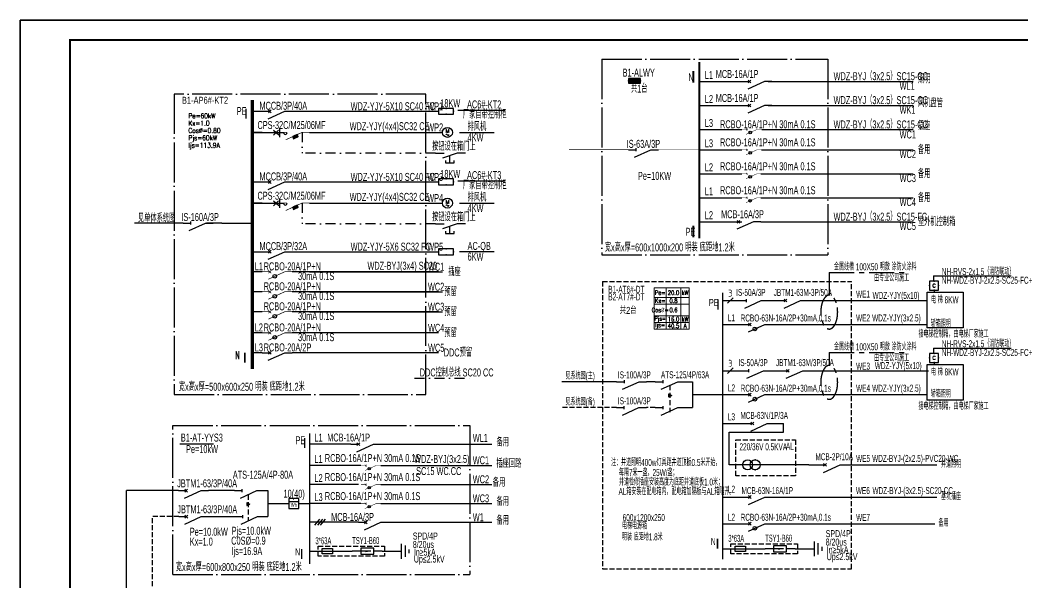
# Model space of a CAD drawing. Extents: x 776418 to 2076422, y -1170708 to 498544.
# Drawn here: x 908431 to 958573, y -545532 to -517355 of the extents above; entities that cross this region are included whole.
import ezdxf
from ezdxf.enums import TextEntityAlignment as Align

# ---------------------------------------------------------------- set-up
doc = ezdxf.new("R2010")
doc.units = 0
doc.header["$LTSCALE"] = 1000
doc.header["$MEASUREMENT"] = 0
for name, pattern in [('CENTER', [2, 1.25, -0.25, 0.25, -0.25]), ('CONTINOUS', [0]), ('DASH', [0.35, 0.25, -0.1]), ('DASHDOT', [1, 0.5, -0.25, 0, -0.25]), ('DOTE', [2.42, 2, -0.2, 0.02, -0.2]), ('HIDDEN', [0.375, 0.25, -0.125])]:
    doc.linetypes.add(name, pattern=pattern)
doc.layers.get('0').update_dxf_attribs({"linetype": 'CONTINUOUS'})
doc.layers.get('Defpoints').update_dxf_attribs({"linetype": 'CONTINUOUS'})
for name, color, linetype in [('D-TEXT', 7, 'CONTINUOUS'), ('DIM-动力', 3, 'CONTINUOUS'), ('DOTLN', 2, 'DASH'), ('DQ', 255, 'CONTINOUS'), ('EL-1', 4, 'DASH'), ('ELEMENT', 3, 'CONTINUOUS'), ('EQUIP', 3, 'CONTINUOUS'), ('EQUIP-动力', 3, 'CONTINUOUS'), ('EQUIP-消防', 80, 'CONTINUOUS'), ('EQUIP-箱柜', 3, 'CONTINUOUS'), ('LAYER3', 7, 'DOTE'), ('PUB_TEXT', 255, 'CONTINUOUS'), ('SIG_TEXT', 7, 'CONTINUOUS'), ('TEL_TEXT', 3, 'CONTINUOUS'), ('TEL_TITLE', 7, 'CONTINUOUS'), ('WIRE', 4, 'CONTINUOUS'), ('WIRE-动力', 2, 'CONTINUOUS'), ('WIRE-照明', 1, 'CONTINUOUS'), ('WIRE-系统', 4, 'CONTINUOUS'), ('WIRE-通讯', 4, 'CONTINUOUS')]:
    doc.layers.add(name, color=color, linetype=linetype)
doc.styles.add('_COMPLEX', font='ROS', dxfattribs={"width": 0.6, "bigfont": 'JD'})
doc.styles.add('_HZTXT', font='txt.shx', dxfattribs={"width": 0.8, "bigfont": 'HZTXT.shx'})
doc.styles.add('_JD', font='ros.shx', dxfattribs={"width": 0.8, "bigfont": 'JD.shx'})
doc.styles.add('_TCH_LABEL', font='COMPLEX', dxfattribs={"bigfont": 'GBCBIG'})
doc.styles.add('_TEL_DIM', font='SIMPLEX', dxfattribs={"width": 0.7, "height": 3.5, "bigfont": 'HZTXT'})
doc.styles.add('B', font='ros.shx', dxfattribs={"width": 0.8, "bigfont": 'jd.shx'})
doc.styles.add('DIM_FONT', font='SIMPLEX', dxfattribs={"width": 0.7, "bigfont": 'GBCBIG'})
doc.styles.get("Standard").update_dxf_attribs({"font": 'gbenor.shx', "bigfont": 'gbcbig.shx'})

# ---------------------------------------------------------------- blocks, each defined once
blk = doc.blocks.new('*X1')
at = {"color": 0}
for p, q in [((-250, 33), (-83, 200)), ((-250, 68), (-118, 200)), ((-250, 104), (-154, 200)), ((-250, 139), (-189, 200)), ((-250, 174), (-224, 200)), ((-247, 0), (-47, 200)), ((-212, 0), (-12, 200)), ((-177, 0), (23, 200)), ((-141, 0), (59, 200)), ((-106, 0), (94, 200)), ((-71, 0), (129, 200)), ((-35, 0), (165, 200)), ((0, 0), (200, 200)), ((35, 0), (235, 200)), ((71, 0), (250, 179)), ((106, 0), (250, 144)), ((141, 0), (250, 109)), ((177, 0), (250, 73)), ((212, 0), (250, 38)), ((247, 0), (250, 3))]:
    blk.add_line(p, q, dxfattribs=at)
blk = doc.blocks.new('$equip$00001421')
for p, q in [((0.75, 0.6), (-0.75, 0.6)), ((-0.75, 0.6), (-0.75, 0)), ((-0.75, 0), (0.75, 0)), ((0.75, 0), (0.75, 0.6))]:
    blk.add_line(p, q)
at = {"const_width": 0.6}
blk.add_lwpolyline([(-0.75, 0.3), (0.75, 0.3)], dxfattribs=at)
for p in [(-0.75, 0.3), (0, 0.6), (0, 0), (0.75, 0.3)]:
    blk.add_point(p)
at = {"xscale": 0.00300000000061118, "yscale": 0.00300000000061118, "zscale": 0.00300000000061118}
blk.add_blockref('*X1', (0, 0), dxfattribs=at)
at = {"style": '_TCH_LABEL', "flags": 9}
blk.add_attdef('A', (0, 0), '', height=0.00002, dxfattribs=at)
blk = doc.blocks.new('$element$00000525')
at = {"const_width": 0.0233}
for points in [[(0, 0), (0, -0.25)], [(-0.25, -0.2), (0, -0.75), (0, -1)], [(-0.047, -0.203), (0.047, -0.297)], [(0.047, -0.203), (-0.047, -0.297)]]:
    blk.add_lwpolyline(points, dxfattribs=at)
blk.add_circle((-0.151, -0.417), 0.0615)
at = {"flags": 9}
blk.add_attdef('S', (0, 0), '', height=0.00000667, dxfattribs=at)
blk = doc.blocks.new('$element$00000576')
for points in [[(0, 0), (0, -0.25)], [(0, -1), (0, -0.75), (-0.25, -0.2)], [(-0.047, -0.297), (0.047, -0.203)], [(-0.047, -0.203), (0.047, -0.297)]]:
    blk.add_lwpolyline(points)
at = {"flags": 9}
blk.add_attdef('S', (0, 0), '', height=0.00000667, dxfattribs=at)
blk = doc.blocks.new('M_M7')
for p, q in [((-0.25, -0.2), (0, -0.75)), ((-0.047, -0.297), (0.047, -0.203)), ((-0.047, -0.203), (0.047, -0.297))]:
    blk.add_line(p, q)
for points in [[(0, 0), (0, -0.25)], [(0, -0.75), (0, -1)]]:
    blk.add_lwpolyline(points)
at = {"width": 0.8, "flags": 9}
blk.add_attdef('S', (0.25, -0.5), '', height=0.2, dxfattribs=at)
blk = doc.blocks.new('$equip$00001413')
for p, q in [((0.75, 0.6), (-0.75, 0.6)), ((-0.75, 0.6), (-0.75, 0)), ((-0.75, 0), (0.75, 0)), ((0.75, 0), (0.75, 0.6))]:
    blk.add_line(p, q)
for p in [(-0.75, 0.3), (0, 0.6), (0, 0), (0.75, 0.3)]:
    blk.add_point(p)
at = {"style": '_TCH_LABEL', "flags": 9}
blk.add_attdef('A', (0, 0), '', height=0.00002, dxfattribs=at)
blk = doc.blocks.new('M_M8')
for p, q in [((-0.25, -0.2), (0, -0.75)), ((0.05, -0.25), (-0.05, -0.25))]:
    blk.add_line(p, q)
for points in [[(0, 0), (0, -0.25)], [(0, -0.75), (0, -1)]]:
    blk.add_lwpolyline(points)
at = {"style": 'DIM_FONT', "width": 0.8, "flags": 9}
blk.add_attdef('S', (0.25, -0.5), '', height=0.2, dxfattribs=at)
blk = doc.blocks.new('$element$00000577')
at = {"const_width": 0.0233}
for points in [[(0, 0), (0, -0.25)], [(-0.25, -0.2), (0, -0.75), (0, -1)]]:
    blk.add_lwpolyline(points, dxfattribs=at)
blk.add_arc((-0.008, -0.192), 0.0589, 81.8699, 278.1301)
at = {"flags": 9}
blk.add_attdef('S', (0, 0), '', height=0.00000667, dxfattribs=at)
blk = doc.blocks.new('$element$00000544')
for points in [[(-0.25, -0.333), (-0.324, -0.333), (-0.324, -0.617), (-0.25, -0.617)], [(0, -1), (0, -0.721), (-0.176, -0.235)], [(0, 0), (0, -0.283)], [(-0.324, -0.478), (-0.087, -0.478)]]:
    blk.add_lwpolyline(points)
at = {"flags": 9}
blk.add_attdef('S', (0, 0), '', height=0.00000667, dxfattribs=at)
blk = doc.blocks.new('$equip$00001811')
blk.add_circle((0, 0), 0.5)
for centre, radius, start, end in [((-0.07, -0.27), 0.0768, 17.2272, 184.2164), ((0.07, -0.23), 0.0769, 197.2591, 5.1179)]:
    blk.add_arc(centre, radius, start, end)
at = {"color": 7, "style": '_TEL_DIM'}
blk.add_attdef('$TEXT$', text='', height=0.4, dxfattribs=at).set_placement((0, 0.14), align=Align.MIDDLE_CENTER)
at = {"color": 7, "style": '_TEL_DIM', "flags": 1}
blk.add_attdef('A', text='', height=0.00002, dxfattribs=at).set_placement((0, 0), align=Align.MIDDLE_CENTER)
blk = doc.blocks.new('A$C00115E70')
at = {"layer": 'WIRE-通讯', "ltscale": 0.001}
blk.add_lwpolyline([(-84100, 59400), (0, 59400), (0, 0), (-84100, 0)], close=True, dxfattribs=at)
blk = doc.blocks.new('M_M19DXM')
for p, q in [((-0.25, -0.2), (0, -0.75)), ((-0.047, -0.203), (0.047, -0.297)), ((-0.047, -0.297), (0.047, -0.203))]:
    blk.add_line(p, q)
for points in [[(0, 0), (0, -0.25)], [(0, -0.75), (0, -1)]]:
    blk.add_lwpolyline(points)
blk.add_circle((-0.151, -0.417), 0.0615)
at = {"style": 'DIM_FONT', "width": 0.8, "flags": 9}
blk.add_attdef('S', (0.25, -0.5), '', height=0.2, dxfattribs=at)
blk = doc.blocks.new('$TelecSys$00000014')
blk.add_line((0.4, 0.4), (-0.4, -0.4))
at = {"width": 0.8}
blk.add_attdef('N', text='', height=1, dxfattribs=at).set_placement((-0.02, 1.06), align=Align.MIDDLE)
blk = doc.blocks.new('$equip$00001977')
for centre in [(0, -0.5), (0, -1.25)]:
    blk.add_circle(centre, 0.5)
for p in [(0, 0), (-0.5, -1.25), (0, -1.75), (0.5, -1.25)]:
    blk.add_point(p)
at = {"flags": 9}
blk.add_attdef('A', (0, 0), '', height=0.00002, dxfattribs=at)
blk = doc.blocks.new('$equip$00002046')
for p, q in [((0.5, 0), (-0.5, 0)), ((-0.5, 0), (-0.5, -1)), ((0.5, -1), (0.5, 0)), ((-0.5, -1), (0.5, -1))]:
    blk.add_line(p, q)
for p in [(0, 0), (-0.5, -0.5), (0, -1), (0.5, -0.5)]:
    blk.add_point(p)
at = {"layer": 'TEL_TEXT', "style": '_TEL_DIM', "flags": 1}
blk.add_attdef('A', text='', height=0.00002, dxfattribs=at).set_placement((0, 0), align=Align.MIDDLE_CENTER)
at = {"layer": 'TEL_TEXT', "style": '_TEL_DIM'}
blk.add_attdef('$TEXT$', text='', height=0.4, dxfattribs=at).set_placement((0, -0.5), align=Align.MIDDLE_CENTER)
blk = doc.blocks.new('*T181')
at = {"layer": 'Defpoints', "color": 8, "linetype": 'ByBlock', "lineweight": 0, "transparency": 16777216}
for p, q in [((0, 0), (1749, 0)), ((0, 0), (0, -2056)), ((593, 0), (593, -2056)), ((1332, 0), (1332, -2056)), ((1749, 0), (1749, -2056)), ((0, -477), (1749, -477)), ((0, -803), (1749, -803)), ((0, -1403), (1749, -1403)), ((0, -1729), (1749, -1729)), ((0, -2056), (1749, -2056))]:
    blk.add_line(p, q, dxfattribs=at)
at = {"color": 0, "transparency": 16777216, "attachment_point": 5, "style": '_TEL_DIM'}
for s, insert, char_height, width in [('Pe=', (297, -238), 225, 593.32), ('20.0', (962, -238), 225, 738.01), ('kW', (1540, -238), 225, 417.31), ('Cos{\\fISOCPEUR|b0|i0|c0|p34;%%C}=', (297, -1103), 225, 593.32), ('Kx=', (297, -640), 225, 593.32), ('0.8', (962, -640), 225, 738.01), ('0.6', (962, -1103), 225, 738.01), ('Pjs=', (297, -1566), 210, 593.32), ('16.0', (962, -1566), 225, 738.01), ('kW', (1540, -1566), 225, 417.31), ('Ijs=', (297, -1893), 225, 593.32), ('40.5', (962, -1893), 225, 738.01), ('A', (1540, -1893), 225, 417.31)]:
    blk.add_mtext(s, dxfattribs=dict(at, insert=insert, char_height=char_height, width=width))
blk = doc.blocks.new('M_M24')
for p, q in [((-0.25, -0.375), (0.25, -0.375)), ((-0.1875, -0.5), (0.1875, -0.5)), ((-0.0625, -0.625), (0.0625, -0.625))]:
    blk.add_line(p, q)
blk.add_lwpolyline([(0, 0), (0, -0.375)])
at = {"width": 0.8, "flags": 9}
blk.add_attdef('S', (0.25, -0.5), '', height=0.2, dxfattribs=at)
blk = doc.blocks.new('M_M17')
for p, q in [((-0.1, -0.717), (-0.1, -0.283)), ((-0.1, -0.283), (0.1, -0.283)), ((0.1, -0.283), (0.1, -0.717)), ((0, -0.383), (0, -0.717)), ((0.1, -0.717), (-0.1, -0.717))]:
    blk.add_line(p, q)
for points in [[(0, 0), (0, -0.283)], [(0, -0.717), (0, -1)]]:
    blk.add_lwpolyline(points)
for points in [[(-0.033, -0.567), (0.033, -0.567), (0, -0.367), (0.033, -0.567)], [(0.033, -0.567), (0, -0.367), (-0.033, -0.567), (0.033, -0.567)], [(0, -0.367), (-0.033, -0.567), (0.033, -0.567), (0, -0.367)]]:
    blk.add_solid(points)
at = {"width": 0.8, "flags": 9}
blk.add_attdef('S', (0.25, -0.5), '', height=0.2, dxfattribs=at)
blk = doc.blocks.new('_LINKPT1')
blk.add_line((0, 0), (0, 0))
blk = doc.blocks.new('M_Z15DKY')
for p, q in [((0.5, 0.5), (-0.5, 0.5)), ((-0.5, 0.5), (-0.5, -0.5)), ((-0.5, 0.2), (0.5, 0.2)), ((0.5, -0.5), (0.5, 0.5)), ((-0.5, -0.5), (0.5, -0.5))]:
    blk.add_line(p, q)
for p in [(-0.5, 0), (0, 0.5), (0.5, 0), (0, -0.5)]:
    blk.add_blockref('_LINKPT1', p)
at = {"style": '_COMPLEX', "width": 0.6}
blk.add_text('Wh', height=0.4, dxfattribs=at).set_placement((0, -0.35), align=Align.CENTER)
at = {"width": 0.8, "flags": 9}
blk.add_attdef('A', (0, 0), '', height=0.00002, dxfattribs=at)

msp = doc.modelspace()

# ---------------------------------------------------------------- hatches: boundary and pattern name
h = msp.add_hatch()
h.set_pattern_fill('ANSI31', color=256, scale=10, style=0)
h.set_pattern_definition([(45, (721321.0239, -553770.3053), (-0.707106781, 0.707106781), [])])
h.paths.add_polyline_path([(922339, -523191), (922292, -523087), (922065, -523191), (922111, -523294)])
h = msp.add_hatch()
h.set_pattern_fill('ANSI31', color=256, scale=10, style=0)
h.set_pattern_definition([(45, (721321.0239, -557308.2019), (-0.707106781, 0.707106781), [])])
h.paths.add_polyline_path([(922339, -526728), (922292, -526625), (922065, -526728), (922111, -526832)])

# ---------------------------------------------------------------- linework, layer by layer
at = {"linetype": 'DOTE'}
for p, q in [((928716, -521059), (916137, -521059)), ((916137, -521059), (916137, -536091)), ((928716, -536091), (928716, -521059)), ((916137, -536091), (928716, -536091)), ((916074, -545114), (916074, -537658)), ((916074, -537658), (930919, -537658)), ((930919, -537658), (930919, -545114)), ((916074, -545114), (930919, -545114))]:
    msp.add_line(p, q, dxfattribs=at)
for p, q in [((921347, -522861), (921105, -523118)), ((921105, -522864), (921370, -523097)), ((921347, -526398), (921105, -526656)), ((921105, -526402), (921370, -526635))]:
    msp.add_line(p, q)
at = {"linetype": 'DASHDOT'}
for p, q in [((922530, -522968), (922530, -524011, 0)), ((929208, -524011), (922530, -524011, 0)), ((922530, -526506), (922530, -527549, 0)), ((929208, -527549), (922530, -527549, 0))]:
    msp.add_line(p, q, dxfattribs=at)
at = {"linetype": 'DASH'}
for p, q in [((937550, -530435), (937550, -544830)), ((937550, -530435), (949995, -530435)), ((949995, -544830), (949995, -530435)), ((937550, -544830), (949995, -544830))]:
    msp.add_line(p, q, dxfattribs=at)
at = {"linetype": 'Continuous', "const_width": 72.9}
for points in [[(919727, -521797), (919727, -522294)], [(943329, -531354), (943329, -531851)], [(919669, -534011), (919669, -534508)], [(922666, -538274), (922666, -538771)], [(943304, -543321), (943304, -543818)], [(922514, -543838), (922514, -544335)]]:
    msp.add_lwpolyline(points, dxfattribs=at)
for points in [[(922111, -523294), (922339, -523191), (922292, -523087), (922065, -523191)], [(922111, -526832), (922339, -526728), (922292, -526625), (922065, -526728)]]:
    msp.add_lwpolyline(points, close=True)
at = {"layer": 'D-TEXT'}
for p, q in [((930396, -522979), (932143, -522979)), ((930396, -526517), (932143, -526517)), ((930396, -528941), (932143, -528941)), ((916427, -538563), (918104, -538563))]:
    msp.add_line(p, q, dxfattribs=at)
at = {"layer": 'DIM-动力', "linetype": 'DASH'}
for p, q in [((944218, -538371), (947198, -538371)), ((944218, -540171), (944218, -538371)), ((947198, -538371), (947198, -540171)), ((947198, -540171), (944218, -540171))]:
    msp.add_line(p, q, dxfattribs=at)
at = {"layer": 'DIM-动力', "ltscale": 0.001}
msp.add_lwpolyline([(908431, -576755), (992531, -576755), (992531, -517355), (908431, -517355)], close=True, dxfattribs=at)
at = {"layer": 'DOTLN', "linetype": 'DASH'}
for points in [[(923330, -543689), (926658, -543689), (926658, -544199), (923330, -544199)], [(943972, -543569), (947301, -543569), (947301, -544079), (943972, -544079)]]:
    msp.add_lwpolyline(points, close=True, dxfattribs=at)
at = {"layer": 'EL-1'}
for p in [(915048, -566694), (916367, -542211)]:
    msp.add_line(p, (915048, -542211), dxfattribs=at)
at = {"layer": 'ELEMENT'}
for points in [[(923541, -544074), (923541, -543814), (924051, -543814), (924051, -544074)], [(944184, -543954), (944184, -543694), (944694, -543694), (944694, -543954)]]:
    msp.add_lwpolyline(points, close=True, dxfattribs=at)
at = {"layer": 'LAYER3'}
for p, q in [((937521, -519308), (937521, -529114)), ((937521, -519308), (948823, -519308)), ((948823, -519308), (948823, -529114)), ((937521, -529114), (948823, -529114))]:
    msp.add_line(p, q, dxfattribs=at)
at = {"layer": 'SIG_TEXT'}
for p, q in [((930327, -521861, 0), (932690, -521861, 0)), ((930327, -525399, 0), (932690, -525399, 0))]:
    msp.add_line(p, q, dxfattribs=at)
at = {"layer": 'TEL_TEXT', "color": 3, "linetype": 'CENTER'}
for p, q in [((948887, -529995), (952865, -529995)), ((948887, -529995), (948887, -531126)), ((948887, -533999), (952865, -533999)), ((948887, -533999), (948887, -534641))]:
    msp.add_line(p, q, dxfattribs=at)
at = {"layer": 'TEL_TEXT', "color": 3, "linetype": 'CENTER', "extrusion": (0, 0, -1)}
for centre in [(948888, -531974), (948888, -535489)]:
    msp.add_ellipse(centre, major_axis=(0, -848), ratio=0.497812, dxfattribs=at)
at = {"layer": 'TEL_TITLE'}
msp.add_lwpolyline([(908431, -576755), (992531, -576755), (992531, -517355), (908431, -517355)], close=True, dxfattribs=at)
at = {"layer": 'TEL_TITLE', "const_width": 100}
msp.add_lwpolyline([(910931, -575755), (991531, -575755), (991531, -518355), (910931, -518355)], close=True, dxfattribs=at)
at = {"layer": 'WIRE', "linetype": 'Continuous'}
for p, q in [((942398, -520434), (944523, -520434)), ((945835, -520434), (953085, -520434)), ((942398, -521634), (944523, -521634)), ((942398, -521634), (944523, -521634)), ((945835, -521634), (953085, -521634)), ((942398, -522834), (944523, -522834)), ((945519, -522834), (953085, -522834)), ((942398, -523852), (944523, -523852)), ((945504, -523852), (953085, -523852)), ((942398, -525052), (944523, -525052)), ((945476, -525052), (953085, -525052)), ((942398, -526252), (944523, -526252)), ((945476, -526252), (953085, -526252)), ((942398, -527452), (944523, -527452)), ((945476, -527452), (953085, -527452))]:
    msp.add_line(p, q, dxfattribs=at)
at = {"layer": 'WIRE', "const_width": 100}
for points in [[(942398, -519459), (942398, -528275)], [(942097, -520497), (942097, -519906)], [(942097, -528238), (942097, -527647)]]:
    msp.add_lwpolyline(points, dxfattribs=at)
at = {"layer": 'WIRE', "color": 7, "linetype": 'DASHDOT'}
msp.add_lwpolyline([(928153, -535283), (931081, -535283)], dxfattribs=at)
at = {"layer": 'WIRE-动力'}
for p, q in [((923407, -542347), (923159, -542641)), ((923407, -542347), (923159, -542641)), ((923547, -542347), (923299, -542641)), ((923687, -542347), (923439, -542641))]:
    msp.add_line(p, q, dxfattribs=at)
at = {"layer": 'WIRE-照明'}
for p, q in [((920043, -521923), (920886, -521923)), ((922011, -521923), (929353, -521923)), ((920543, -522979, 0), (920043, -522979)), ((922905, -522979), (929548, -522979)), ((920043, -525461), (920886, -525461)), ((922011, -525461), (929353, -525461)), ((920543, -526517, 0), (920043, -526517)), ((922905, -526517), (929548, -526517)), ((918513, -527517), (920043, -527517)), ((920043, -528950), (920886, -528950)), ((922011, -528950), (929353, -528950)), ((920543, -529955, 0), (920043, -529955)), ((929353, -529955), (922043, -529955)), ((922905, -529955), (929548, -529955)), ((954105, -530159), (957987, -530159)), ((954105, -530159), (954105, -530426)), ((920543, -530955, 0), (920043, -530955)), ((929353, -530955), (922043, -530955)), ((922905, -530955), (929548, -530955)), ((954132, -530876), (954132, -530976)), ((943557, -531395), (944361, -531395)), ((945861, -531395), (946331, -531395)), ((947831, -531395), (953747, -531395)), ((920543, -531955, 0), (920043, -531955)), ((929353, -531955), (922043, -531955)), ((922905, -531955), (929548, -531955)), ((943557, -532591), (944544, -532591)), ((946044, -532591), (953747, -532591)), ((920543, -533012, 0), (920043, -533012)), ((929353, -533012), (922043, -533012)), ((954105, -533773), (957987, -533773)), ((954105, -533773), (954105, -534039)), ((920543, -534012, 0), (920043, -534012)), ((929353, -534012), (922043, -534012)), ((954132, -534489), (954132, -534590)), ((943557, -534910), (944667, -534910)), ((943668, -534910), (944667, -534910)), ((945973, -534910), (946443, -534910)), ((947943, -534910), (953859, -534910)), ((938249, -535457), (935516, -535457)), ((940190, -535457), (939749, -535457)), ((941690, -535457), (942050, -535457)), ((942050, -535457), (942050, -536756)), ((940851, -536071), (940851, -536218)), ((940851, -536071), (941011, -536145)), ((940851, -536218), (941011, -536145)), ((942050, -536106), (943557, -536106)), ((943557, -536106), (944544, -536106)), ((946044, -536106), (953747, -536106)), ((941687, -536756), (942050, -536756)), ((943557, -537551), (944667, -537551)), ((946167, -537551), (946594, -537551)), ((924972, -538589), (922914, -538589)), ((925472, -539657), (922914, -539657)), ((947867, -539620), (948680, -539620)), ((949430, -539620), (954261, -539620)), ((920460, -540912), (920820, -540912)), ((920820, -540912), (920820, -542211)), ((925347, -540609), (922914, -540609)), ((919768, -541508), (919768, -541655)), ((919768, -541508), (919927, -541581)), ((943557, -541231, 0), (944731, -541231, 0)), ((946044, -541231, 0), (954209, -541231, 0)), ((948465, -541231, 0), (954261, -541231, 0)), ((919768, -541655), (919927, -541581)), ((920820, -541561), (921867, -541561)), ((922367, -541561), (922914, -541561)), ((925472, -541561), (922914, -541561)), ((920457, -542211), (920820, -542211)), ((925346, -542494), (922914, -542494)), ((943557, -542566), (944544, -542566)), ((943557, -542566), (944544, -542566)), ((946044, -542566), (954160, -542566)), ((946044, -542566), (954143, -542566)), ((922914, -543944), (925041, -543944)), ((926541, -543944), (927354, -543944)), ((943557, -543824), (945684, -543824)), ((947184, -543824), (947997, -543824))]:
    msp.add_line(p, q, dxfattribs=at)
at = {"layer": 'WIRE-照明', "linetype": 'Continuous'}
for p, q in [((920043, -522979), (921574, -522979)), ((920043, -522979), (921574, -522979)), ((921406, -522754), (921406, -523213)), ((921406, -526292), (921406, -526751)), ((920043, -526517), (921574, -526517)), ((920043, -526517), (921574, -526517)), ((916584, -527517), (914159, -527517)), ((918513, -527517), (917754, -527517)), ((943891, -539620, 0), (943891, -537987, 0)), ((943891, -537987, 0), (946594, -537987, 0)), ((946594, -537987, 0), (946594, -537551, 0)), ((947867, -539620, 0), (943891, -539620, 0)), ((913758, -567993), (913758, -540912)), ((916360, -540912), (913758, -540912)), ((919147, -540912), (917860, -540912)), ((917867, -542211), (919180, -542211))]:
    msp.add_line(p, q, dxfattribs=at)
at = {"layer": 'WIRE-照明', "linetype": 'HIDDEN'}
for p, q in [((940913, -535639), (940913, -536975)), ((919830, -541113), (919830, -542427))]:
    msp.add_line(p, q, dxfattribs=at)
at = {"layer": 'WIRE-照明', "linetype": 'DASH'}
for p, q in [((938249, -536756), (935516, -536756)), ((940190, -536756), (939749, -536756))]:
    msp.add_line(p, q, dxfattribs=at)
at = {"layer": 'WIRE-照明', "linetype": 'ByBlock'}
for p, q in [((926472, -538589), (932019, -538589)), ((926472, -539657), (932019, -539657)), ((926472, -540609), (932019, -540609)), ((926472, -541561), (932019, -541561)), ((926846, -542494), (932019, -542494))]:
    msp.add_line(p, q, dxfattribs=at)
at = {"layer": 'WIRE-照明'}
for points, const_width in [([(920043, -521350), (920043, -534822)], 160), ([(943557, -544354), (943557, -530998)], 60)]:
    msp.add_lwpolyline(points, dxfattribs=dict(at, const_width=const_width))
at = {"layer": 'WIRE-照明', "linetype": 'Continuous', "const_width": 35}
msp.add_lwpolyline([(938845, -523844), (935884, -523844)], dxfattribs=at)
at = {"layer": 'WIRE-照明', "linetype": 'ByBlock', "ltscale": 0.1, "const_width": 25}
msp.add_lwpolyline([(942398, -523852), (940350, -523852)], dxfattribs=at)
at = {"layer": 'WIRE-照明'}
for points in [[(953789, -530976), (955588, -530976), (955588, -532762), (953789, -532762)], [(953789, -534590), (955588, -534590), (955588, -536375), (953789, -536375)]]:
    msp.add_lwpolyline(points, close=True, dxfattribs=at)
at = {"layer": 'WIRE-照明', "color": 1, "const_width": 66.5}
msp.add_lwpolyline([(922914, -538041), (922914, -544591)], dxfattribs=at)

# ---------------------------------------------------------------- block references
msp.add_blockref('*T181', (940140, -530766))
at = {"layer": 'DQ', "xscale": 1500, "yscale": 1500, "zscale": 1500}
for name, p, rotation in [('M_M8', (938850, -523852), 90), ('M_M8', (916584, -527517), 90), ('M_M8', (944361, -531395), 90), ('M_M8', (944473, -534910), 90), ('M_M8', (938253, -535457), 90), ('M_M8', (940190, -535457), 90), ('M_M8', (938249, -536756), 90), ('M_M8', (940190, -536756), 90), ('M_M7', (924972, -538589), 89.99999999999993), ('M_M7', (916360, -540912), 90), ('M_M8', (919147, -540912), 90), ('M_M7', (916367, -542211), 90), ('M_M8', (919180, -542211), 90)]:
    msp.add_blockref(name, p, dxfattribs=dict(at, rotation=rotation))
at = {"layer": 'ELEMENT'}
for name, p, xscale, yscale, zscale, rotation in [('$element$00000576', (944523, -520434), 1500, 1500, 1500, 90), ('M_M7', (920543, -521923, 0), 1500, 1500, 1500, 90), ('$element$00000576', (944523, -521634), 1500, 1500, 1500, 90), ('$element$00000577', (921405, -522979), 1500, 1500, 1500, 90), ('$element$00000525', (944521, -522834), 1000, 1000, 1000, 90), ('$element$00000525', (944521, -523852), 1000, 1000, 1000, 90), ('M_M7', (920543, -525461, 0), 1500, 1500, 1500, 90), ('$element$00000525', (944520, -525052), 1000, 1000, 1000, 90), ('$element$00000525', (944520, -526252), 1000, 1000, 1000, 90), ('$element$00000577', (921405, -526517), 1500, 1500, 1500, 90), ('$element$00000576', (943976, -527452), 1500, 1500, 1500, 90), ('M_M7', (920543, -528950, 0), 1500, 1500, 1500, 90), ('M_M7', (946331, -531395), 1500, 1500, 1500, 90), ('M_M19DXM', (944544, -532591), 1500, 1500, 1500, 90), ('M_M7', (920543, -534012, 0), 1500, 1500, 1500, 90), ('M_M7', (946443, -534910), 1500, 1500, 1500, 90), ('M_M19DXM', (944544, -536106), 1500, 1500, 1500, 90), ('M_M7', (944667, -537551), 1500, 1500, 1500, 90), ('$element$00000525', (925472, -539657), 1000, 1000, 1000, 90), ('M_M7', (948305, -539620), 1500, 1500, 1500, 90), ('$element$00000525', (925472, -540609), 1000, 1000, 1000, 90), ('$element$00000525', (925472, -541561), 1000, 1000, 1000, 90), ('M_M7', (944544, -541231, 0), 1500, 1500, 1500, 90), ('M_M7', (925346, -542494), 1500, 1500, 1500, 89.99999999999993), ('M_M19DXM', (944544, -542566), 1500, 1500, 1500, 90), ('M_M24', (947590, -543824), 1500, 1500, 1500, 90), ('M_M17', (926541, -543944), -1500, 1500, 1500, 270), ('M_M24', (926948, -543944), 1500, 1500, 1500, 90), ('M_M17', (947184, -543824), -1500, 1500, 1500, 270)]:
    msp.add_blockref(name, p, dxfattribs=dict(at, xscale=xscale, yscale=yscale, zscale=zscale, rotation=rotation))
at = {"layer": 'EQUIP', "xscale": 500, "yscale": 500, "zscale": 500}
msp.add_blockref('M_Z15DKY', (922117, -541561), dxfattribs=at)
at = {"layer": 'EQUIP-动力', "xscale": 500, "yscale": 500, "zscale": 500}
for p in [(929798, -522979), (929798, -526517)]:
    msp.add_blockref('$equip$00001811', p, dxfattribs=at).add_auto_attribs({'$TEXT$': 'M'})
at = {"layer": 'EQUIP-动力', "xscale": 500, "yscale": 500, "zscale": 500, "rotation": 90}
msp.add_blockref('$equip$00001977', (944558, -539620, 0), dxfattribs=at)
at = {"layer": 'EQUIP-消防', "linetype": 'ByBlock', "xscale": 450, "yscale": 450, "zscale": 450}
for p in [(954132, -530426), (954132, -534039)]:
    msp.add_blockref('$equip$00002046', p, dxfattribs=at).add_auto_attribs({'$TEXT$': 'C'})
at = {"layer": 'EQUIP-箱柜'}
for name, p, xscale, yscale, zscale in [('$equip$00001421', (939149, -520517), 400, 400, 400), ('$equip$00001413', (929728, -522075), 500, 500, 500), ('$equip$00001413', (929728, -525612), 500, 500, 500), ('$equip$00001413', (929728, -529101), 500, 500, 500)]:
    msp.add_blockref(name, p, dxfattribs=dict(at, xscale=xscale, yscale=yscale, zscale=zscale))
at = {"layer": 'SIG_TEXT', "linetype": 'Continuous', "xscale": 350, "yscale": 350, "zscale": 350}
for p in [(943947, -531395), (943947, -534910)]:
    msp.add_blockref('$TelecSys$00000014', p, dxfattribs=at).add_auto_attribs({'N': '3'})
at = {"layer": 'TEL_TEXT', "ltscale": 2, "xscale": 1500, "yscale": 1500, "zscale": 1500, "rotation": 90}
for p in [(920543, -529955, 0), (920543, -530955, 0), (920543, -531955, 0), (920543, -533012, 0)]:
    msp.add_blockref('$element$00000525', p, dxfattribs=at)
at = {"layer": 'WIRE-系统', "xscale": 1500, "yscale": 1500, "zscale": 1500, "rotation": 90}
for p in [(929208, -524011), (929208, -527549)]:
    msp.add_blockref('$element$00000544', p, dxfattribs=at)
at = {"layer": 'WIRE-通讯', "ltscale": 0.001}
msp.add_blockref('A$C00115E70', (992531, -576755), dxfattribs=at)

# ---------------------------------------------------------------- texts
at = {"layer": 'D-TEXT'}
for s, style, width, p in [('B1-ALWY', '_JD', 0.6, (938560, -520190)), ('L1', '_JD', 0.6, (942671, -520308)), ('MCB-16A/1P', '_JD', 0.6, (943213, -520257)), ('WDZ-BYJ（3x2.5）SC15-CC', '_JD', 0.6, (949107, -520365)), ('N', '_JD', 0.6, (941845, -520415)), ('WL1', '_JD', 0.6, (952408, -520846)), ('照明', '_JD', 0.6, (953325, -520514)), ('共1台', '_JD', 0.6, (938976, -520991)), ('MCCB/3P/40A', '_JD', 0.6, (920402, -521846, 0)), ('WDZ-YJY-5X10 SC40 FC', '_JD', 0.6, (924961, -521870)), ('WP1', '_JD', 0.6, (928789, -521873)), ('18KW', '_JD', 0.6, (929443, -521717)), ('AC6#-KT2', '_JD', 0.6, (930781, -521778, -124)), ('L2', '_JD', 0.6, (942671, -521508)), ('MCB-16A/1P', '_JD', 0.6, (943213, -521457)), ('WDZ-BYJ（3x2.5）SC15-CC', '_JD', 0.6, (949107, -521565)), ('风机盘管', '_JD', 0.6, (953325, -521714)), ('PE', '_JD', 0.6, (919265, -522112)), ('厂家自带控制柜', '_JD', 0.6, (930571, -522283, -124)), ('WK1', '_JD', 0.6, (952408, -522046)), ('CPS-32C/M25/06MF', '_JD', 0.6, (920302, -522811)), ('WDZ-YJY(4x4)SC32 CE', '_JD', 0.6, (924912, -522868)), ('排风机', '_JD', 0.6, (930807, -522899)), ('L3', '_JD', 0.6, (942671, -522708)), ('RCBO-16A/1P+N 30mA 0.1S', '_JD', 0.6, (943429, -522772)), ('WDZ-BYJ（3x2.5）SC15-CC', '_JD', 0.6, (949107, -522781)), ('插座', '_JD', 0.6, (953325, -522853)), ('WP2', '_JD', 0.6, (928789, -522929)), ('WC1', '_JD', 0.6, (952408, -523283)), ('按钮设在箱门上', '_JD', 0.6, (929030, -523887)), ('4KW', '_JD', 0.6, (930806, -523433, -124)), ('IS-63A/3P', '_JD', 0.6, (938763, -523752)), ('L3', '_JD', 0.6, (942671, -523725)), ('RCBO-16A/1P+N 30mA 0.1S', '_JD', 0.6, (943429, -523675)), ('WC2', '_JD', 0.6, (952408, -524264)), ('备用', '_JD', 0.6, (953325, -524053)), ('RCBO-16A/1P+N 30mA 0.1S', '_JD', 0.6, (943429, -524875)), ('MCCB/3P/40A', '_JD', 0.6, (920402, -525384, 0)), ('18KW', '_JD', 0.6, (929443, -525255)), ('AC6#-KT3', '_JD', 0.6, (930781, -525316, -124)), ('Pe=10KW', '_JD', 0.6, (939324, -525354)), ('L2', '_JD', 0.6, (942671, -524925)), ('备用', '_JD', 0.6, (953325, -525256)), ('WDZ-YJY-5X10 SC40 FC', '_JD', 0.6, (924961, -525408)), ('WP3', '_JD', 0.6, (928789, -525411)), ('厂家自带控制柜', '_JD', 0.6, (930571, -525821, -124)), ('WC3', '_JD', 0.6, (952408, -525467)), ('CPS-32C/M25/06MF', '_JD', 0.6, (920302, -526349)), ('WDZ-YJY(4x4)SC32 CE', '_JD', 0.6, (924912, -526406)), ('L1', '_JD', 0.6, (942671, -526125)), ('RCBO-16A/1P+N 30mA 0.1S', '_JD', 0.6, (943429, -526075)), ('WP4', '_JD', 0.6, (928789, -526466)), ('排风机', '_JD', 0.6, (930807, -526437)), ('WC4', '_JD', 0.6, (952408, -526667)), ('备用', '_JD', 0.6, (953325, -526456)), ('按钮设在箱门上', '_JD', 0.6, (929030, -527425)), ('4KW', '_JD', 0.6, (930806, -526971, -124)), ('L2', '_JD', 0.6, (942671, -527325)), ('MCB-16A/3P', '_JD', 0.6, (943484, -527275)), ('WDZ-BYJ（3x2.5）SC15-FC', '_JD', 0.6, (949107, -527399)), ('见单体系统图', '_JD', 0.6, (914324, -527478)), ('IS-160A/3P', '_JD', 0.6, (916498, -527416)), ('WC5', '_JD', 0.6, (952408, -527866)), ('室外机控制箱', '_JD', 0.6, (953325, -527656)), ('PE', '_JD', 0.6, (941706, -528156)), ('MCCB/3P/32A', '_JD', 0.6, (920402, -528873, 0)), ('WDZ-YJY-5X6 SC32 FC', '_JD', 0.6, (924961, -528897)), ('AC-QB', '_JD', 0.6, (930807, -528862)), ('宽x高x厚=600x1000x200 明装 底距地1.2米', '_JD', 0.6, (937666, -528935)), ('WP5', '_JD', 0.6, (928789, -528900)), ('6KW', '_JD', 0.6, (930806, -529395, -124)), ('L1', '_JD', 0.6, (920168, -529884, 0)), ('RCBO-20A/1P+N', '_JD', 0.6, (920612, -529884, 0)), ('30mA 0.1S', '_JD', 0.6, (922332, -530371, 0)), ('WC1', '_JD', 0.6, (928825, -529905)), ('插座', '_JD', 0.6, (929837, -530163, -124)), ('RCBO-20A/1P+N', '_JD', 0.6, (920612, -530884, 0)), ('WC2', '_JD', 0.6, (928825, -530905)), ('30mA 0.1S', '_JD', 0.6, (922332, -531371, 0)), ('预留', '_JD', 0.6, (929642, -531163, -124)), ('RCBO-20A/1P+N', '_JD', 0.6, (920612, -531884, 0)), ('WC3', '_JD', 0.6, (928825, -531905)), ('30mA 0.1S', '_JD', 0.6, (922332, -532371, 0)), ('预留', '_JD', 0.6, (929642, -532163, -124)), ('L2', '_JD', 0.6, (920168, -532941, 0)), ('RCBO-20A/1P+N', '_JD', 0.6, (920612, -532941, 0)), ('WC4', '_JD', 0.6, (928831, -532962)), ('预留', '_JD', 0.6, (929642, -533220, -124)), ('30mA 0.1S', '_JD', 0.6, (922332, -533429, 0)), ('N', '_HZTXT', 0.45, (919207, -534327)), ('L3', '_JD', 0.6, (920168, -533941, 0)), ('RCBO-20A/2P', '_JD', 0.6, (920612, -533941, 0)), ('WC5', '_JD', 0.6, (928832, -533962)), ('DDC预留', '_JD', 0.6, (929614, -534195)), ('DDC控制总线 SC20 CC', '_JD', 0.6, (928416, -535195)), ('宽x高x厚=500x600x250 明装 底距地1.2米', '_JD', 0.6, (916369, -535912)), ('B1-AT-YYS3', '_JD', 0.6, (916473, -538455)), ('PE', '_JD', 0.6, (922204, -538589)), ('L1', '_JD', 0.6, (923153, -538461)), ('MCB-16A/1P', '_JD', 0.6, (923790, -538451)), ('WL1', '_JD', 0.6, (931067, -538471)), ('备用', '_JD', 0.6, (932252, -538693)), ('Pe=10kW', '_JD', 0.6, (916731, -539032)), ('L1', '_JD', 0.6, (923153, -539528)), ('RCBO-16A/1P+N 30mA 0.1S', '_JD', 0.6, (923670, -539480)), ('WDZ-BYJ(3x2.5)', '_JD', 0.6, (928134, -539529)), ('WC1', '_JD', 0.6, (931067, -539592)), ('插座回路', '_JD', 0.6, (932252, -539760)), ('ATS-125A/4P-80A', '_JD', 0.6, (919070, -540314)), ('RCBO-16A/1P+N 30mA 0.1S', '_JD', 0.6, (923670, -540432)), (' SC15 WC.CC', '_JD', 0.6, (928134, -540131)), ('JBTM1-63/3P/40A', '_JD', 0.6, (916289, -540745, 0)), ('L2', '_JD', 0.6, (923153, -540480)), ('WC2', '_JD', 0.6, (931067, -540544)), ('备用', '_JD', 0.6, (932066, -540713)), ('L3', '_JD', 0.6, (923153, -541433)), ('RCBO-16A/1P+N 30mA 0.1S', '_JD', 0.6, (923670, -541384)), ('WC3', '_JD', 0.6, (931067, -541497)), ('备用', '_JD', 0.6, (932252, -541665)), ('JBTM1-63/3P/40A', '_JD', 0.6, (916296, -542044, 0)), ('MCB-16A/3P', '_JD', 0.6, (923988, -542429)), ('W1', '_JD', 0.6, (931067, -542439)), ('备用', '_JD', 0.6, (932252, -542608)), ('宽x高x厚=600x800x250 明装 底距地1.2米', '_JD', 0.6, (916218, -544935))]:
    msp.add_text(s, height=400, dxfattribs=dict(at, style=style, width=width)).set_placement(p)
at = {"layer": 'PUB_TEXT', "style": '_JD', "width": 0.6}
msp.add_text('10(40)', height=400, dxfattribs=at).set_placement((921607, -541264))
at = {"layer": 'SIG_TEXT', "style": '_TEL_DIM', "width": 0.8}
for s, p in [('Pe=60kW', (916844, -522274)), ('Kx=1.0', (916844, -522641)), ('Cos%%C=0.80', (916844, -523009)), ('Pjs=60kW', (916844, -523376)), ('Ijs=113.9A', (916844, -523744))]:
    msp.add_text(s, height=245, dxfattribs=at).set_placement(p)
at = {"layer": 'TEL_TEXT', "ltscale": 2, "style": '_COMPLEX'}
for s, width, p in [('B1-AP6#-KT2', 0.7, (916525, -521545)), ('金属线槽 100X50 明敷 涂防火涂料', 0.55, (949127, -529881)), ('NH-RVS-2x1.5（消防联动）', 0.55, (954514, -530118)), ('由专业公司施工', 0.55, (951134, -530435)), ('NH-WDZ-BYJ-2x2.5-SC25-FC+', 0.55, (954514, -530555)), ('IS-50A/3P', 0.55, (944237, -531163)), ('JBTM1-63M-3P/50A', 0.55, (946113, -531163)), ('WE1', 0.55, (950232, -531248)), ('WDZ-YJY(5x10)', 0.55, (951055, -531313)), ('电 梯 8KW', 0.55, (953978, -531532)), ('L1', 0.55, (943822, -532430)), ('RCBO-63N-16A/2P+30mA,0.1s', 0.55, (944460, -532444)), ('WDZ-YJY(3x2.5)', 0.55, (951034, -532444)), ('轿箱照明', 0.55, (953965, -532728)), ('接电梯控制箱，由电梯厂家施工', 0.55, (953352, -533244)), ('金属线槽 100X50 明敷 涂防火涂料', 0.55, (949127, -533885)), ('NH-RVS-2x1.5（消防联动）', 0.55, (954514, -533732)), ('NH-WDZ-BYJ-2x2.5-SC25-FC+', 0.55, (954514, -534169)), ('IS-50A/3P', 0.55, (944349, -534679)), ('JBTM1-63M/3P/50A', 0.55, (946225, -534679)), ('WE3', 0.55, (950232, -534855)), ('由专业公司施工', 0.55, (951134, -534439)), ('WDZ-YJY(5x10)', 0.55, (951167, -534828)), ('见系统图(主)', 0.55, (935707, -535341)), ('电 梯 8KW', 0.55, (953978, -535145)), ('L2', 0.55, (943822, -535945)), ('RCBO-63N-16A/2P+30mA,0.1s', 0.55, (944460, -535959)), ('WDZ-YJY(3x2.5)', 0.55, (951034, -535959)), ('轿箱照明', 0.55, (953965, -536243)), ('见系统图(备)', 0.55, (935707, -536642)), ('接电梯控制箱，由电梯厂家施工', 0.55, (953352, -536857)), ('MCB-63N/1P/3A', 0.55, (944448, -537320)), ('L3', 0.55, (943822, -537389)), ('220/36V 0.5KVA', 0.55, (944402, -538890, 0)), ('AL', 0.55, (946725, -538866, 0)), ('MCB-2P/10A', 0.55, (948199, -539389)), ('注：井道照明400w灯具距井道顶板0.5米开始，', 0.55, (937980, -539676)), ('WDZ-BYJ-(2x2.5)-PVC20-WC', 0.55, (951034, -539473)), ('井道照明', 0.55, (954478, -539757)), ('每隔7米一盏，25W/盏；', 0.55, (938373, -540179)), ('井道检修插座安装高度为底距井道底板1.0米；', 0.55, (938374, -540654)), ('AL箱安装在配电箱内，配电箱加隔板与AL箱隔开。', 0.55, (938356, -541129)), ('L2', 0.55, (943822, -541011)), ('MCB-63N-16A/1P', 0.55, (944504, -541083, 0)), ('WDZ-BYJ-(3x2.5)-SC20-CC', 0.55, (951051, -541083, 0)), ('基坑插座', 0.55, (954478, -541368, 0)), ('L2', 0.55, (943822, -542417, 0)), ('RCBO-63N-16A/2P+30mA,0.1s', 0.55, (944460, -542419)), ('备用', 0.55, (954350, -542703)), ('SPD/4P', 0.6, (928069, -543358)), ('SPD/4P', 0.6, (948711, -543238)), ('3*63A', 0.5, (923198, -543594)), ('TSY1-B60', 0.5, (925042, -543585)), ('8/20us', 0.6, (928069, -543779)), ('3*63A', 0.5, (943840, -543474)), ('TSY1-B60', 0.5, (945684, -543465)), ('8/20us', 0.6, (948711, -543659)), ('In≥5kA', 0.6, (928121, -544163)), ('Up≤2.5kV', 0.6, (948763, -544389)), ('In≥5kA', 0.6, (948763, -544043)), ('Up≤2.5kV', 0.6, (928121, -544509))]:
    msp.add_text(s, height=350, dxfattribs=dict(at, width=width)).set_placement(p)
at = {"layer": 'TEL_TEXT', "color": 7, "style": '_JD', "width": 0.6}
msp.add_text('WDZ-BYJ(3x4) SC20', height=400, dxfattribs=at).set_placement((925801, -529853))
at = {"layer": 'TEL_TEXT', "linetype": 'Continuous'}
for s, style, width, p in [('B1-AT6#-DT', 'B', 0.55, (937842, -531009)), ('B2-AT7#-DT', 'B', 0.55, (937842, -531384)), ('IS-100A/3P', 'B', 0.55, (938322, -535291)), ('ATS-125/4P/63A', 'B', 0.55, (940476, -535285)), ('IS-100A/3P', 'B', 0.55, (938322, -536590)), ('电梯电源箱', 'B', 0.55, (938533, -542841)), ('600x1200x250', 'B', 0.55, (938560, -542434)), ('明装 底距地1.8米', 'B', 0.55, (938524, -543402)), ('N', 'B', 0.55, (942974, -543637)), ('N', '_JD', 0.6, (922184, -544153))]:
    msp.add_text(s, height=350, dxfattribs=dict(at, style=style, width=width)).set_placement(p)
at = {"layer": 'TEL_TEXT', "linetype": 'Continuous', "style": 'B', "oblique": 0.7, "width": 0.7}
for s, p in [('PE', (942867, -531669)), ('共2台', (938411, -532064))]:
    msp.add_text(s, height=350, dxfattribs=at).set_placement(p)
at = {"layer": 'TEL_TEXT'}
for s, height, style, width, p in [('WE2', 350, '_COMPLEX', 0.55, (950232, -532444)), ('WE4', 350, '_COMPLEX', 0.55, (950232, -535959)), ('WE5', 350, '_COMPLEX', 0.55, (950232, -539473)), ('WE6', 350, '_COMPLEX', 0.55, (950221, -541083, 0)), ('WE7', 350, '_COMPLEX', 0.55, (950232, -542423)), ('Pe=10.0kW', 400, '_JD', 0.6, (916918, -543168, 147236)), ('Pjs=10.0kW', 400, '_JD', 0.6, (919013, -543120, 147236)), ('Kx=1.0', 400, '_JD', 0.6, (916918, -543663)), ('C0S%%C=0.9', 400, '_JD', 0.6, (918989, -543614, 147236)), ('Ijs=16.9A', 400, '_JD', 0.6, (919003, -544134, 147236))]:
    msp.add_text(s, height=height, dxfattribs=dict(at, style=style, width=width)).set_placement(p)

doc.saveas('drawing.dxf')
